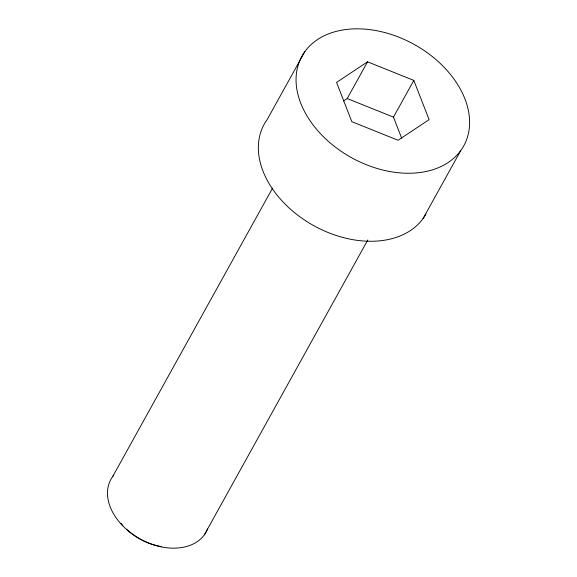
<?xml version="1.0" encoding="UTF-8"?>
<svg xmlns="http://www.w3.org/2000/svg" width="577" height="577" viewBox="0 0 577 577"><rect width="100%" height="100%" fill="white"/><g stroke="black" fill="none" stroke-linecap="round" stroke-linejoin="round"><path stroke-width="0.87" d="M304.894 51.519L267.194 119.526A92.508 64.725 29 0 0 310.195 223.616A92.508 64.725 29 0 0 425.941 214.067M112.681 476.559L272.625 188.008M343.503 100.989L347.195 98.537L367.549 61.811L413.824 80.412L429.1 119.634L398.101 140.269L351.826 121.668L336.55 82.439L367.549 61.811M401.592 137.997L393.464 117.131L413.824 80.412M204.366 534.814L367.809 239.96M423.056 218.568L460.756 150.561A92.508 64.725 29 0 0 376.918 30.754A92.508 64.725 29 0 0 310.801 121.805A92.508 64.725 29 0 0 460.756 150.561M347.195 98.537L393.464 117.131M207.576 528.994A54.418 38.075 29 0 1 139.129 538.456A54.418 38.075 29 0 1 113.698 475.246M161.459 546.563A48.93 34.231 29 0 1 126.471 529.167M122.793 525.402A48.93 34.231 29 0 1 121.098 523.433"/></g></svg>
